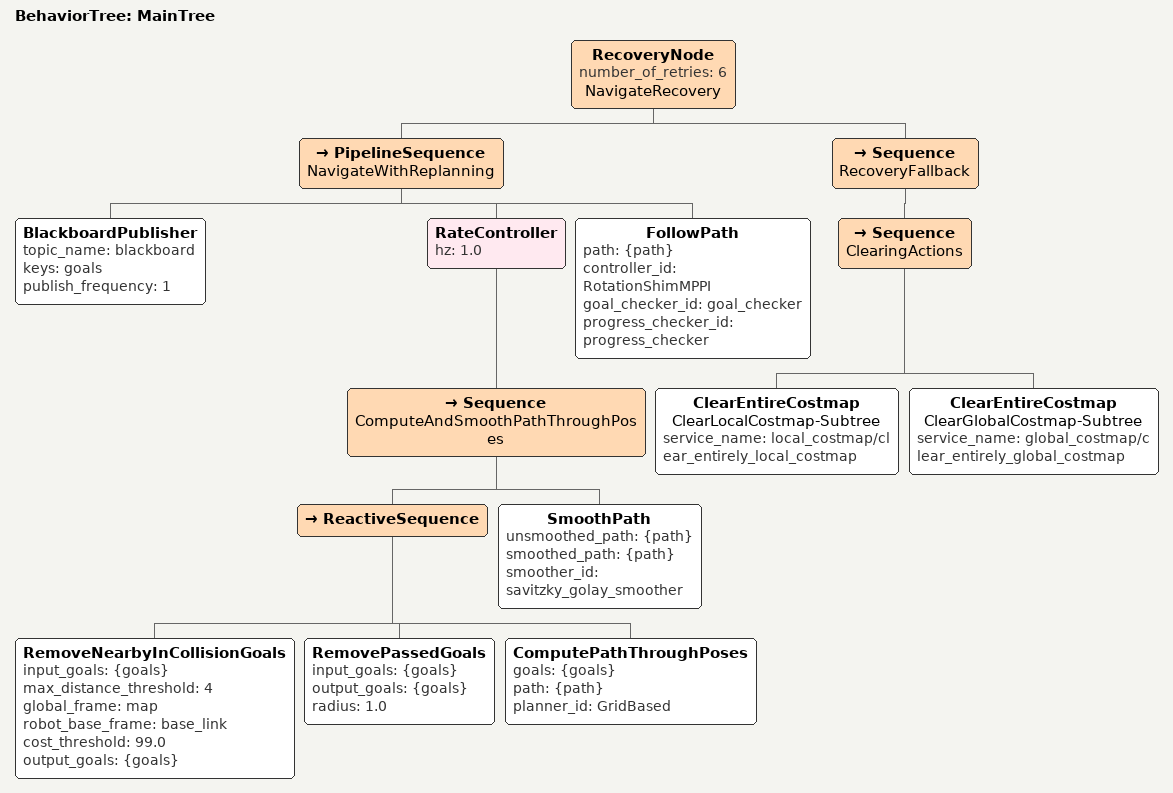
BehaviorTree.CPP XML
<root BTCPP_format="4" main_tree_to_execute="MainTree">
  <BehaviorTree ID="MainTree">
    <RecoveryNode number_of_retries="6" name="NavigateRecovery">
      <PipelineSequence name="NavigateWithReplanning">
        <BlackboardPublisher topic_name="blackboard" keys="goals" publish_frequency="1"/>
        <RateController hz="1.0">
          <Sequence name="ComputeAndSmoothPathThroughPoses">
            <ReactiveSequence>
              <RemoveNearbyInCollisionGoals input_goals="{goals}" max_distance_threshold="4" global_frame="map" robot_base_frame="base_link" cost_threshold="99.0" output_goals="{goals}"/>
              <RemovePassedGoals input_goals="{goals}" output_goals="{goals}" radius="1.0"/>
              <ComputePathThroughPoses goals="{goals}" path="{path}" planner_id="GridBased"/>
            </ReactiveSequence>
            <SmoothPath unsmoothed_path="{path}" smoothed_path="{path}" smoother_id="savitzky_golay_smoother"/>
          </Sequence>
        </RateController>
        <FollowPath path="{path}" controller_id="RotationShimMPPI" goal_checker_id="goal_checker" progress_checker_id="progress_checker"/>
      </PipelineSequence>
      <Sequence name="RecoveryFallback">
        <Sequence name="ClearingActions">
          <ClearEntireCostmap name="ClearLocalCostmap-Subtree" service_name="local_costmap/clear_entirely_local_costmap"/>
          <ClearEntireCostmap name="ClearGlobalCostmap-Subtree" service_name="global_costmap/clear_entirely_global_costmap"/>
        </Sequence>
      </Sequence>
    </RecoveryNode>
  </BehaviorTree>
</root>
